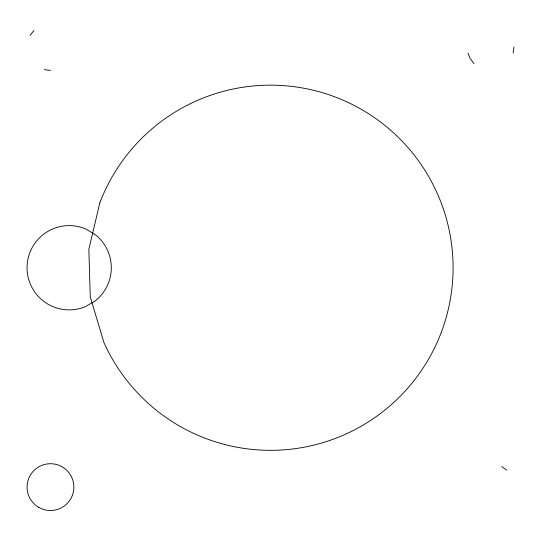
<?xml version="1.0" encoding="UTF-8"?>
<svg xmlns="http://www.w3.org/2000/svg" width="541" height="541" viewBox="0 0 541 541"><rect width="100%" height="100%" fill="white"/><g stroke="black" fill="none" stroke-linecap="round" stroke-linejoin="round"><path stroke-width="0.81" d="M513.152 53.092L513.95 47.033M30.188 35.327L33.907 30.479M44.403 69.64L50.462 70.438M501.717 466.545L506.66 470.136M473.99 63.581L470.271 58.732L467.931 53.092M99.821 202.889L88.846 249.279L90.259 296.921L103.953 342.575A182.588 182.588 0 0 0 385.889 409.253A182.588 182.588 0 0 0 377.32 119.662A182.588 182.588 0 0 0 99.821 202.889M94.472 301.452L84.883 306.848A42.137 42.137 0 0 1 27.05 267.288A42.137 42.137 0 0 1 85.735 228.992L95.196 234.598A42.137 42.137 0 0 1 94.472 301.452M38.756 507.384A23.412 23.412 0 0 0 73.867 487.116A23.412 23.412 0 0 0 38.756 466.842A23.412 23.412 0 0 0 38.756 507.384"/></g></svg>
